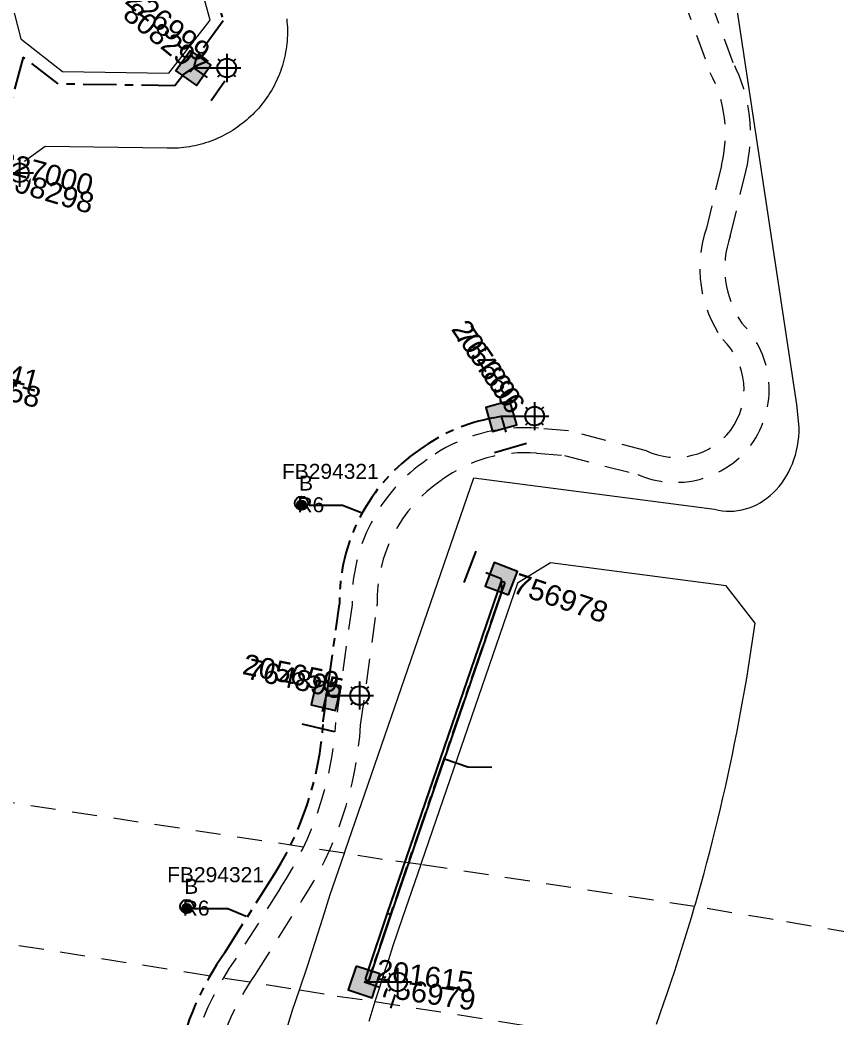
# Model space of a CAD drawing. Header units: metres. Extents: x 307635 to 308805, y 6256169 to 6257356.
# Drawn here: x 308543.5 to 308641.4, y 6256352.1 to 6256471.7 of the extents above; entities that cross this region are included whole.
import ezdxf
from ezdxf.enums import TextEntityAlignment as Align

# ---------------------------------------------------------------- set-up
doc = ezdxf.new("R2010")
doc.units = ezdxf.units.M
for name, pattern in [('Cable Exist UG', [7, 4, -1, 1, -1]), ('Dash', [5, 3, -2]), ('DASHED', [19.05, 12.7, -6.35])]:
    doc.linetypes.add(name, pattern=pattern)
doc.layers.get('0').update_dxf_attribs({"color": 6})
doc.layers.get('Defpoints').update_dxf_attribs({"color": 250})
for name, color, linetype, lineweight in [('Cadastre Buildings_SP_EXT', 78, 'Continuous', 15), ('Cadastre Developer_SP_EXT', 98, 'Continuous', 15), ('Cadastre Easements_SP_EXT', 58, 'DASHED', 15), ('Cadastre Land Parcels_SP_EXT', 118, 'Continuous', 15), ('Mains_SL_EXT', 131, 'Continuous', 25)]:
    doc.layers.add(name, color=color, linetype=linetype, lineweight=lineweight)
for name, color, linetype in [('Duct_SP_EXT', 30, 'Continuous'), ('Equip_SP_SL_EXT', 7, 'Continuous'), ('SupportsUG_SP_LV_SL_EXT', 7, 'Continuous')]:
    doc.layers.add(name, color=color, linetype=linetype)
doc.styles.add('COLUMN_LABEL', font='arial.ttf', dxfattribs={"height": 2})
doc.styles.add('iecARIAL', font='arial.ttf', dxfattribs={"height": 2})
doc.styles.add('POLE_LABEL', font='arial.ttf', dxfattribs={"height": 2})
doc.styles.add('SL_LABEL', font='arial.ttf', dxfattribs={"height": 2})
doc.styles.get("Standard").update_dxf_attribs({"font": 'arial.ttf'})

# ---------------------------------------------------------------- blocks, each defined once
blk = doc.blocks.new('COLUMN_EXT')
blk.add_hatch(color=256).paths.add_polyline_path([(1.5, -1.5), (1.5, 1.5), (-1.5, 1.5), (-1.5, -1.5)])
blk.add_lwpolyline([(1.5, 1.5), (-1.5, 1.5), (-1.5, -1.5), (1.5, -1.5)], close=True)
at = {"layer": 'Defpoints', "flags": 128}
for points in [[(0, 0), (0, -2)], [(2, -4), (-2, -4)]]:
    blk.add_lwpolyline(points, dxfattribs=at)
at = {"flags": 9}
for tag, p in [('STREETNAME', (-1.81, 1.6)), ('LOCATION', (-1.81, 1.4)), ('SUBURB', (-1.81, 1.8)), ('LEGEND', (-1.81, 1.2)), ('NOTES', (-1.81, 2)), ('COLUMN_TYPE', (-1.81, 0.4)), ('OWNED_BY', (-1.81, 0.6)), ('USAGE', (-1.81, 1)), ('STATE', (-1.81, 0.8))]:
    blk.add_attdef(tag, text='', height=0.2, rotation=180, dxfattribs=at).set_placement(p, align=Align.MIDDLE_LEFT)
at = {"flags": 1}
blk.add_attdef('Z', (-1.81, 2.35), '', height=0.2, rotation=180, dxfattribs=at)
at = {"flags": 9}
for tag, style, p in [('STRUCTURE_PLANT_NUMBER', 'POLE_LABEL', (-1.81, -0.03)), ('STREET_CODE', 'COLUMN_LABEL', (-1.81, 0.2))]:
    blk.add_attdef(tag, text='', height=0.2, rotation=180, dxfattribs=dict(at, style=style)).set_placement(p, align=Align.MIDDLE_LEFT)
at = {"style": 'COLUMN_LABEL', "width": 0.9, "flags": 8}
blk.add_attdef('ASSET_NUM', text='', height=2, rotation=270, dxfattribs=at).set_placement((2, -4), align=Align.MIDDLE_LEFT)
blk = doc.blocks.new('DUCT_EXT')
blk.add_circle((0, 0.8), 0.8)
at = {"flags": 1}
blk.add_attdef('Z', (0, 0), '', height=0.2, dxfattribs=at)
at = {"flags": 9}
for tag, p in [('DUCT_CODE', (0, 0)), ('XSECT_TYPE', (0, -0.2)), ('STATE', (0, -0.6)), ('FB_REFERENCE', (0, -0.4)), ('NOTES', (0, -0.8))]:
    blk.add_attdef(tag, text='', height=0.2, dxfattribs=at).set_placement(p, align=Align.MIDDLE_LEFT)
blk = doc.blocks.new('SL_LANTERN_EXT')
at = {"flags": 9}
for tag, p in [('LRATECODE', (-7.4, 0)), ('LOUTREACHVOCAB', (-7.2, 0)), ('LOUTREACH', (-7, 0)), ('LANTNUMBER', (-6.6, 0)), ('LNEW', (-6.4, 0)), ('LMASTVOCAB', (-6.2, 0)), ('LMAST', (-6, 0)), ('LLAMPVOCAB', (-5.8, 0)), ('LLAMP', (-5.6, 0)), ('LEXIST', (-5.4, 0)), ('LCHARGE3PERCENT', (-5.2, 0)), ('LCHARGE3', (-5, 0)), ('LCHARGE2PERCENT', (-4.8, 0)), ('LCHARGE2', (-4.6, 0)), ('LCHARGE1PERCENT', (-4.4, 0)), ('LCHARGE1', (-4.2, 0)), ('LCATEGORY', (-4, 0)), ('LBRACKETVOCAB', (-3.8, 0)), ('LBRACKET', (-3.6, 0)), ('LKINGHEIGHT', (-3.4, 0)), ('CREPLACE', (-3.2, 0)), ('CREMOVE', (-3, 0)), ('CNUMBER', (-2.8, 0)), ('CNEW', (-2.6, 0)), ('CEXIST', (-2.4, 0)), ('USAGE', (-2.2, 0)), ('STATE', (-2, 0)), ('OWNED_BY', (-1.8, 0)), ('ORIENTATION', (-1.6, 0)), ('OPERATING_VOLTAGE', (-1.4, 0)), ('NO_PHASES', (-1.2, 0)), ('LANTERN_TYPE', (-1, 0)), ('LANTERN_PURPOSE', (-0.8, 0)), ('CONTROL_TYPE', (-0.6, 0)), ('CONSTRUCTED_VOLTAGE', (-0.4, 0))]:
    blk.add_attdef(tag, text='', height=0.001, rotation=270, dxfattribs=at).set_placement(p, align=Align.MIDDLE_LEFT)
at = {"style": 'SL_LABEL', "flags": 9}
blk.add_attdef('STREET_CODE', text='', height=0.001, rotation=270, dxfattribs=at).set_placement((0, 0), align=Align.MIDDLE_LEFT)
at = {"flags": 1}
blk.add_attdef('Z', (0, 0), '', height=0.001, rotation=270, dxfattribs=at)
at = {"width": 0.9}
blk.add_attdef('LNUMBER', text='', height=1, dxfattribs=at).set_placement((7, -1), align=Align.MIDDLE_LEFT)
at = {"flags": 9}
for tag, p in [('LREMOVE', (0, -7.6)), ('LREPLACE', (0, -7.8)), ('LTYPE', (0, -8)), ('LTYPEVOCAB', (0, -8.2)), ('LEGEND', (0, -8.4)), ('SUBURB', (0, -8.6)), ('STREETNAME', (0, -8.8)), ('LOCATION', (0, -9)), ('NOTES', (0, -9.2)), ('MAINTAINED_BY', (0, -9.86))]:
    blk.add_attdef(tag, text='', height=0.001, dxfattribs=at).set_placement(p, align=Align.MIDDLE_LEFT)
blk.add_attdef('OPERATED_BY', (0, -9.61), '', height=0.001, dxfattribs=at)
blk.add_wipeout([(5.69, 0), (5.06, -1.06), (4, -1.69), (2.94, -1.06), (2.31, 0), (2.94, 1.06), (4, 1.69), (5.06, 1.06)])
for p, q in [((4, 1.69), (4, 0)), ((0, 0), (4, 0)), ((2.94, 1.06), (3.2, 0.8)), ((5.06, 1.06), (4.8, 0.8)), ((2.94, -1.06), (3.2, -0.8)), ((4, 0), (5.69, 0)), ((4, 0), (4, -1.69)), ((5.06, -1.06), (4.8, -0.8))]:
    blk.add_line(p, q)
blk.add_circle((4, 0), 1.12)
blk = doc.blocks.new('CABLE_LARGE_EXT')
h = blk.add_hatch(color=256)
edge = h.paths.add_edge_path()
edge.add_arc((0, 0.55), 0.55, 0, 360)
blk.add_circle((0, 0.55), 0.55)
at = {"flags": 1}
blk.add_attdef('Z', (0, 0), '', height=0.2, dxfattribs=at)
at = {"flags": 9}
for tag, p in [('COND_CODE', (0, 0)), ('STATE', (0, -0.4)), ('XSECT_SIZE', (0, -0.6)), ('FB_REFERENCE', (0, -0.2)), ('NOTES', (0, -0.8))]:
    blk.add_attdef(tag, text='', height=0.2, dxfattribs=at).set_placement(p, align=Align.MIDDLE_LEFT)

msp = doc.modelspace()

# ---------------------------------------------------------------- linework, layer by layer
at = {"layer": 'Cadastre Land Parcels_SP_EXT', "linetype": 'Continuous'}
for points in [[(308560.31, 6256300.81), (308576.2, 6256353.02), (308577.03, 6256355.45), (308577.98, 6256358.3), (308578.91, 6256361.16), (308579.82, 6256364.03), (308580.71, 6256366.9), (308582.4, 6256371.82), (308582.5, 6256372.12), (308597.92, 6256416.86), (308626.77, 6256413.07), (308627.23, 6256412.96), (308627.69, 6256412.89), (308628.16, 6256412.85), (308628.63, 6256412.84), (308629.09, 6256412.86), (308629.56, 6256412.91), (308630.02, 6256412.99), (308630.48, 6256413.11), (308630.93, 6256413.25), (308631.37, 6256413.42), (308631.81, 6256413.62), (308632.23, 6256413.86), (308632.65, 6256414.12), (308633.05, 6256414.4), (308633.43, 6256414.72), (308633.8, 6256415.05), (308634.16, 6256415.42), (308634.49, 6256415.8), (308634.81, 6256416.21), (308635.11, 6256416.64), (308635.39, 6256417.09), (308635.65, 6256417.55), (308635.88, 6256418.03), (308636.09, 6256418.53), (308636.28, 6256419.04), (308636.45, 6256419.57), (308636.58, 6256420.1), (308636.7, 6256420.64), (308636.79, 6256421.19), (308636.85, 6256421.75), (308636.89, 6256422.3), (308636.9, 6256422.86), (308636.63, 6256425.65), (308629.04, 6256475.94)], [(308560.31, 6256300.81), (308576.2, 6256353.02), (308577.03, 6256355.45), (308577.98, 6256358.3), (308578.91, 6256361.16), (308579.82, 6256364.03), (308580.71, 6256366.9), (308582.4, 6256371.82), (308582.5, 6256372.12), (308597.92, 6256416.86), (308626.77, 6256413.07), (308627.23, 6256412.96), (308627.69, 6256412.89), (308628.16, 6256412.85), (308628.63, 6256412.84), (308629.09, 6256412.86), (308629.56, 6256412.91), (308630.02, 6256412.99), (308630.48, 6256413.11), (308630.93, 6256413.25), (308631.37, 6256413.42), (308631.81, 6256413.62), (308632.23, 6256413.86), (308632.65, 6256414.12), (308633.05, 6256414.4), (308633.43, 6256414.72), (308633.8, 6256415.05), (308634.16, 6256415.42), (308634.49, 6256415.8), (308634.81, 6256416.21), (308635.11, 6256416.64), (308635.39, 6256417.09), (308635.65, 6256417.55), (308635.88, 6256418.03), (308636.09, 6256418.53), (308636.28, 6256419.04), (308636.45, 6256419.57), (308636.58, 6256420.1), (308636.7, 6256420.64), (308636.79, 6256421.19), (308636.85, 6256421.75), (308636.89, 6256422.3), (308636.9, 6256422.86), (308636.63, 6256425.65), (308629.04, 6256475.94)], [(308575.49, 6256471.86), (308575.52, 6256471.53), (308575.55, 6256471.2), (308575.57, 6256470.87), (308575.57, 6256470.54), (308575.58, 6256470.21), (308575.57, 6256469.88), (308575.55, 6256469.55), (308575.53, 6256469.22), (308575.5, 6256468.89), (308575.46, 6256468.56), (308575.42, 6256468.24), (308575.36, 6256467.91), (308575.3, 6256467.58), (308575.23, 6256467.26), (308575.15, 6256466.94), (308575.07, 6256466.62), (308574.98, 6256466.3), (308574.88, 6256465.98), (308574.77, 6256465.67), (308574.65, 6256465.36), (308574.53, 6256465.05), (308574.4, 6256464.75), (308574.26, 6256464.45), (308574.12, 6256464.15), (308573.97, 6256463.85), (308573.81, 6256463.56), (308573.65, 6256463.27), (308573.47, 6256462.99), (308573.3, 6256462.71), (308573.11, 6256462.43), (308572.92, 6256462.16), (308572.72, 6256461.9), (308572.52, 6256461.64), (308572.31, 6256461.38), (308572.09, 6256461.13), (308571.87, 6256460.88), (308571.64, 6256460.64), (308571.41, 6256460.4), (308571.17, 6256460.17), (308570.92, 6256459.95), (308570.67, 6256459.73), (308570.42, 6256459.52), (308570.16, 6256459.31), (308569.89, 6256459.11), (308569.62, 6256458.92), (308569.35, 6256458.73), (308569.07, 6256458.55), (308568.79, 6256458.37), (308568.5, 6256458.2), (308568.21, 6256458.04), (308567.91, 6256457.89), (308567.62, 6256457.74), (308567.32, 6256457.6), (308567.01, 6256457.47), (308566.7, 6256457.34), (308566.39, 6256457.22), (308566.08, 6256457.11), (308565.76, 6256457.01), (308565.45, 6256456.91), (308565.13, 6256456.83), (308564.8, 6256456.75), (308564.48, 6256456.67), (308564.15, 6256456.61), (308563.83, 6256456.55), (308563.5, 6256456.5), (308563.17, 6256456.46), (308562.84, 6256456.42), (308562.51, 6256456.39), (308562.18, 6256456.38), (308561.85, 6256456.37), (308561.51, 6256456.36), (308561.18, 6256456.37), (308546.56, 6256456.59), (308541.36, 6256452.83)], [(308575.49, 6256471.86), (308575.52, 6256471.53), (308575.55, 6256471.2), (308575.57, 6256470.87), (308575.57, 6256470.54), (308575.58, 6256470.21), (308575.57, 6256469.88), (308575.55, 6256469.55), (308575.53, 6256469.22), (308575.5, 6256468.89), (308575.46, 6256468.56), (308575.42, 6256468.24), (308575.36, 6256467.91), (308575.3, 6256467.58), (308575.23, 6256467.26), (308575.15, 6256466.94), (308575.07, 6256466.62), (308574.98, 6256466.3), (308574.88, 6256465.98), (308574.77, 6256465.67), (308574.65, 6256465.36), (308574.53, 6256465.05), (308574.4, 6256464.75), (308574.26, 6256464.45), (308574.12, 6256464.15), (308573.97, 6256463.85), (308573.81, 6256463.56), (308573.65, 6256463.27), (308573.47, 6256462.99), (308573.3, 6256462.71), (308573.11, 6256462.43), (308572.92, 6256462.16), (308572.72, 6256461.9), (308572.52, 6256461.64), (308572.31, 6256461.38), (308572.09, 6256461.13), (308571.87, 6256460.88), (308571.64, 6256460.64), (308571.41, 6256460.4), (308571.17, 6256460.17), (308570.92, 6256459.95), (308570.67, 6256459.73), (308570.42, 6256459.52), (308570.16, 6256459.31), (308569.89, 6256459.11), (308569.62, 6256458.92), (308569.35, 6256458.73), (308569.07, 6256458.55), (308568.79, 6256458.37), (308568.5, 6256458.2), (308568.21, 6256458.04), (308567.91, 6256457.89), (308567.62, 6256457.74), (308567.32, 6256457.6), (308567.01, 6256457.47), (308566.7, 6256457.34), (308566.39, 6256457.22), (308566.08, 6256457.11), (308565.76, 6256457.01), (308565.45, 6256456.91), (308565.13, 6256456.83), (308564.8, 6256456.75), (308564.48, 6256456.67), (308564.15, 6256456.61), (308563.83, 6256456.55), (308563.5, 6256456.5), (308563.17, 6256456.46), (308562.84, 6256456.42), (308562.51, 6256456.39), (308562.18, 6256456.38), (308561.85, 6256456.37), (308561.51, 6256456.36), (308561.18, 6256456.37), (308546.56, 6256456.59), (308541.36, 6256452.83)]]:
    msp.add_lwpolyline(points, dxfattribs=at)
at = {"layer": 'Duct_SP_EXT'}
for p, q in [((308601.19, 6256404.47), (308587.51, 6256364.63)), ((308601.65, 6256404.31), (308587.96, 6256364.48)), ((308601.19, 6256404.47), (308601.42, 6256404.39)), ((308601.65, 6256404.31), (308601.42, 6256404.39)), ((308587.51, 6256364.63), (308587.73, 6256364.56)), ((308587.96, 6256364.48), (308587.73, 6256364.56))]:
    msp.add_line(p, q, dxfattribs=at)
for points in [[(308578.17, 6256413.58), (308582.18, 6256413.58), (308584.54, 6256412.64)], [(308600.06, 6256382.11), (308597.2, 6256382.13), (308594.52, 6256383.05)], [(308564.41, 6256365.22), (308568.43, 6256365.22), (308570.65, 6256364.28)]]:
    msp.add_lwpolyline(points, dxfattribs=at)

# ---------------------------------------------------------------- block references
for name, p in [('DUCT_EXT', (308577.26, 6256413.01)), ('CABLE_LARGE_EXT', (308577.26, 6256413.01)), ('DUCT_EXT', (308563.51, 6256364.65)), ('CABLE_LARGE_EXT', (308563.51, 6256364.65))]:
    msp.add_blockref(name, p, dxfattribs=at)
at = {"layer": 'SupportsUG_SP_LV_SL_EXT'}
ref = msp.add_blockref('COLUMN_EXT', (308564.31, 6256465.99), dxfattribs=dict(at, rotation=54.90360256720189))
ref.add_attrib('ASSET_NUM', '808297', dxfattribs={"layer": '0', "height": 2.5, "rotation": 321.0335, "style": 'COLUMN_LABEL'}).set_placement((308566.31, 6256466.74), align=Align.TOP_RIGHT)
ref = msp.add_blockref('COLUMN_EXT', (308539.46, 6256453.42), dxfattribs=dict(at, rotation=343.3891411623996))
ref.add_attrib('ASSET_NUM', '808298', dxfattribs={"layer": '0', "height": 2.5, "rotation": 343.5084, "style": 'COLUMN_LABEL'}).set_placement((308541.46, 6256454.17), align=Align.TOP_LEFT)
ref = msp.add_blockref('COLUMN_EXT', (308601.2, 6256424.24), dxfattribs=dict(at, rotation=15.94539617578575))
ref.add_attrib('ASSET_NUM', '764896', dxfattribs={"layer": '0', "height": 2.5, "rotation": 304.6133, "style": 'COLUMN_LABEL'}).set_placement((308603.2, 6256424.99), align=Align.MIDDLE_RIGHT)
ref = msp.add_blockref('COLUMN_EXT', (308532.98, 6256429.82), dxfattribs=dict(at, rotation=255.2004675052274))
ref.add_attrib('ASSET_NUM', '792258', dxfattribs={"layer": '0', "height": 2.5, "rotation": 345.2005, "style": 'COLUMN_LABEL'}).set_placement((308534.98, 6256430.57), align=Align.TOP_LEFT)
ref = msp.add_blockref('COLUMN_EXT', (308601.21, 6256404.74), dxfattribs=dict(at, rotation=249.2008726448393))
ref.add_attrib('ASSET_NUM', '756978', dxfattribs={"layer": '0', "height": 2.5, "rotation": 341.3293, "style": 'COLUMN_LABEL'}).set_placement((308603.21, 6256405.49), align=Align.TOP_LEFT)
ref = msp.add_blockref('COLUMN_EXT', (308580.22, 6256390.74), dxfattribs=dict(at, rotation=346.5358063204377))
ref.add_attrib('ASSET_NUM', '764895', dxfattribs={"layer": '0', "height": 2.5, "rotation": 347.5358, "style": 'COLUMN_LABEL'}).set_placement((308582.22, 6256391.49), align=Align.MIDDLE_RIGHT)
ref = msp.add_blockref('COLUMN_EXT', (308584.77, 6256356.4), dxfattribs=dict(at, rotation=71.58529346890928))
ref.add_attrib('ASSET_NUM', '756979', dxfattribs={"layer": '0', "height": 2.5, "rotation": 351.4261, "style": 'COLUMN_LABEL'}).set_placement((308586.77, 6256357.15), align=Align.TOP_LEFT)

# ---------------------------------------------------------------- texts
at = {"layer": 'Duct_SP_EXT'}
for s, p in [('FB294321', (308574.92, 6256416.72)), ('B', (308576.97, 6256415.32)), ('R6', (308576.77, 6256412.71)), ('FB294321', (308561.16, 6256368.36)), ('B', (308563.21, 6256366.96)), ('R6', (308563.02, 6256364.35))]:
    msp.add_text(s, height=1.8, dxfattribs=at).set_placement(p)

# ---------------------------------------------------------------- next in the draw order: block references
at = {"layer": 'Equip_SP_SL_EXT'}
ref = msp.add_blockref('SL_LANTERN_EXT', (308564.31, 6256465.99), dxfattribs=at)
ref.add_attrib('ASSET_NUM', '226999', dxfattribs={"layer": '0', "height": 2.5, "rotation": 321.0335, "style": 'iecARIAL'}).set_placement((308565.81, 6256467.49), align=Align.MIDDLE_RIGHT)
ref = msp.add_blockref('SL_LANTERN_EXT', (308539.46, 6256453.42), dxfattribs=at)
ref.add_attrib('ASSET_NUM', '227000', dxfattribs={"layer": '0', "height": 2.5, "rotation": 344.7386, "style": 'iecARIAL'}).set_placement((308540.96, 6256454.92), align=Align.MIDDLE_LEFT)
ref = msp.add_blockref('SL_LANTERN_EXT', (308601.2, 6256424.24), dxfattribs=at)
ref.add_attrib('ASSET_NUM', '205660', dxfattribs={"layer": '0', "height": 2.5, "rotation": 304.1883, "style": 'iecARIAL'}).set_placement((308602.7, 6256425.74), align=Align.MIDDLE_RIGHT)
ref = msp.add_blockref('SL_LANTERN_EXT', (308532.98, 6256429.82), dxfattribs=at)
ref.add_attrib('ASSET_NUM', '220041', dxfattribs={"layer": '0', "height": 2.5, "rotation": 345.2005, "style": 'iecARIAL'}).set_placement((308534.48, 6256431.32), align=Align.MIDDLE_LEFT)
ref = msp.add_blockref('SL_LANTERN_EXT', (308580.22, 6256390.74), dxfattribs=at)
ref.add_attrib('ASSET_NUM', '205659', dxfattribs={"layer": '0', "height": 2.5, "rotation": 348.4952, "style": 'iecARIAL'}).set_placement((308581.72, 6256392.24), align=Align.MIDDLE_RIGHT)
ref = msp.add_blockref('SL_LANTERN_EXT', (308584.77, 6256356.4), dxfattribs=at)
ref.add_attrib('ASSET_NUM', '201615', dxfattribs={"layer": '0', "height": 2.5, "rotation": 352.1375, "style": 'iecARIAL'}).set_placement((308586.27, 6256357.9), align=Align.MIDDLE_LEFT)

# ---------------------------------------------------------------- next in the draw order: linework, layer by layer
at = {"layer": 'Cadastre Buildings_SP_EXT', "linetype": 'Continuous'}
for points in [[(308506.72, 6256613.23), (308543.62, 6256469.5), (308548.63, 6256465.56), (308561.37, 6256465.37), (308566.32, 6256471.71), (308566.32, 6256471.71), (308561.2, 6256490.41)], [(308619.79, 6256351.34), (308620.25, 6256352.61), (308620.7, 6256353.88), (308621.14, 6256355.15), (308621.57, 6256356.43), (308621.99, 6256357.71), (308622.41, 6256358.99), (308622.82, 6256360.27), (308623.22, 6256361.56), (308623.62, 6256362.85), (308624, 6256364.14), (308624.38, 6256365.43), (308624.43, 6256365.59), (308624.8, 6256366.87), (308625.16, 6256368.15), (308625.51, 6256369.44), (308625.85, 6256370.72), (308626.19, 6256372.01), (308626.52, 6256373.3), (308626.85, 6256374.59), (308627.16, 6256375.88), (308627.47, 6256377.18), (308627.77, 6256378.47), (308628.07, 6256379.77), (308628.36, 6256381.07), (308628.64, 6256382.37), (308628.91, 6256383.67), (308629.17, 6256384.98), (308629.43, 6256386.28), (308629.68, 6256387.59), (308629.93, 6256388.9), (308630.17, 6256390.21), (308630.39, 6256391.52), (308630.62, 6256392.83), (308630.83, 6256394.15), (308631.04, 6256395.46), (308631.24, 6256396.78), (308631.43, 6256398.09), (308631.62, 6256399.41), (308628.15, 6256403.9), (308607.1, 6256406.65), (308603.15, 6256404.2), (308591.65, 6256370.74), (308591.56, 6256370.47), (308589.34, 6256364.02), (308588.78, 6256362.37), (308588.22, 6256360.71), (308587.67, 6256359.05), (308587.13, 6256357.39), (308586.6, 6256355.73), (308586.07, 6256354.06), (308585.69, 6256352.86), (308585.32, 6256351.65)]]:
    msp.add_lwpolyline(points, dxfattribs=at)
at = {"layer": 'Cadastre Developer_SP_EXT', "linetype": 'Dash'}
for points in [[(308566.05, 6256339.27, -0.156344), (308571.8, 6256357.4), (308571.8, 6256357.4), (308571.85, 6256357.47), (308577.28, 6256366.07), (308577.28, 6256366.07, 0.129515), (308584.35, 6256387.2), (308584.35, 6256387.2), (308586.32, 6256401.44), (308586.32, 6256401.67), (308586.32, 6256401.67, -0.253784), (308594.01, 6256416.54), (308594.01, 6256416.54), (308594.05, 6256416.57), (308594.1, 6256416.61), (308594.1, 6256416.61, -0.182227), (308605.42, 6256419.79), (308605.42, 6256419.79), (308608.78, 6256419.51), (308617.59, 6256417.23), (308617.59, 6256417.23, 0.344341), (308631.09, 6256420.73), (308631.09, 6256420.73), (308631.12, 6256420.76), (308631.14, 6256420.79), (308631.14, 6256420.79, 0.368138), (308630.04, 6256435.38), (308630.04, 6256435.38, -0.237192), (308628.63, 6256445.82), (308628.63, 6256445.82), (308628.68, 6256445.95), (308630.51, 6256453.58), (308630.51, 6256453.58, 0.183926), (308628.99, 6256466.62), (308628.99, 6256466.62), (308622.31, 6256485.02)], [(308619.49, 6256484.01), (308626.24, 6256465.4), (308626.24, 6256465.4, -0.187396), (308627.59, 6256454.3), (308627.59, 6256454.3), (308625.79, 6256446.79), (308625.79, 6256446.79, 0.242694), (308627.74, 6256433.43), (308627.74, 6256433.43, -0.376223), (308628.71, 6256422.56), (308628.71, 6256422.56, -0.351673), (308618.59, 6256420.08), (308618.59, 6256420.08), (308609.28, 6256422.48), (308605.68, 6256422.78), (308605.68, 6256422.78, 0.182246), (308592.32, 6256419.03), (308592.32, 6256419.03, 0.253778), (308583.32, 6256401.61), (308583.32, 6256401.61), (308581.37, 6256387.51), (308581.37, 6256387.51, -0.130343), (308574.76, 6256367.69), (308574.76, 6256367.69), (308569.36, 6256359.14), (308569.36, 6256359.14, 0.157004), (308563.05, 6256339.18)]]:
    msp.add_lwpolyline(points, format="xyb", dxfattribs=at)
at = {"layer": 'Cadastre Easements_SP_EXT', "linetype": 'Dash'}
msp.add_lwpolyline([(308643.28, 6256362.25), (308633.78, 6256363.89), (308624.38, 6256365.43), (308591.56, 6256370.47), (308586.97, 6256371.09), (308582.4, 6256371.82), (308461.19, 6256390.21), (308458.34, 6256380.5), (308456.49, 6256374.54), (308496.31, 6256368.24), (308508.83, 6256366.25), (308577.03, 6256355.45), (308581.55, 6256354.7), (308586.07, 6256354.06), (308618.86, 6256348.81), (308628.34, 6256347.19), (308637.92, 6256345.51), (308667.79, 6256340.64)], dxfattribs=at)
at = {"layer": 'Duct_SP_EXT'}
for p, q in [((308587.51, 6256364.63), (308585.24, 6256357.83)), ((308587.96, 6256364.48), (308585.7, 6256357.68)), ((308585.24, 6256357.83), (308584.88, 6256356.69)), ((308585.24, 6256357.83), (308585.47, 6256357.76)), ((308585.7, 6256357.68), (308585.34, 6256356.55)), ((308585.7, 6256357.68), (308585.47, 6256357.76)), ((308584.88, 6256356.69), (308585.11, 6256356.62)), ((308585.34, 6256356.55), (308585.11, 6256356.62))]:
    msp.add_line(p, q, dxfattribs=at)
at = {"layer": 'Mains_SL_EXT', "linetype": 'Cable Exist UG'}
for points in [[(308562.63, 6256494.71), (308562.07, 6256493.27), (308562.07, 6256493.27, 0.074813), (308562.35, 6256491.33), (308562.35, 6256491.33), (308567.86, 6256471.65), (308564.69, 6256467.28), (308564.31, 6256465.99)], [(308580.22, 6256390.74), (308580.42, 6256391.66), (308580.42, 6256391.66), (308581.81, 6256401.7), (308581.81, 6256401.7, -0.251979), (308591.46, 6256420.25), (308591.46, 6256420.25, -0.114447), (308600.25, 6256424.02), (308600.25, 6256424.02), (308601.2, 6256424.24)], [(308561.76, 6256345.09), (308562.32, 6256346.72), (308562.32, 6256346.72, -0.102461), (308568.11, 6256359.97), (308568.11, 6256359.97), (308573.5, 6256368.51), (308573.51, 6256368.52), (308573.51, 6256368.52, 0.130334), (308579.87, 6256387.6), (308579.87, 6256387.6), (308579.87, 6256387.66), (308580.09, 6256389.24), (308580.22, 6256390.74)]]:
    msp.add_lwpolyline(points, format="xyb", dxfattribs=at)
for points in [[(308564.31, 6256465.99), (308563.17, 6256465.23), (308563.17, 6256465.23), (308562.1, 6256463.85), (308548.1, 6256464.07), (308543.89, 6256467.3), (308540.49, 6256454.6), (308539.46, 6256453.42)], [(308601.21, 6256404.74), (308601.23, 6256403.2), (308601.23, 6256403.2), (308587.92, 6256364.49), (308585.81, 6256358.16), (308585.19, 6256356.19)]]:
    msp.add_lwpolyline(points, dxfattribs=at)

doc.saveas('drawing.dxf')
